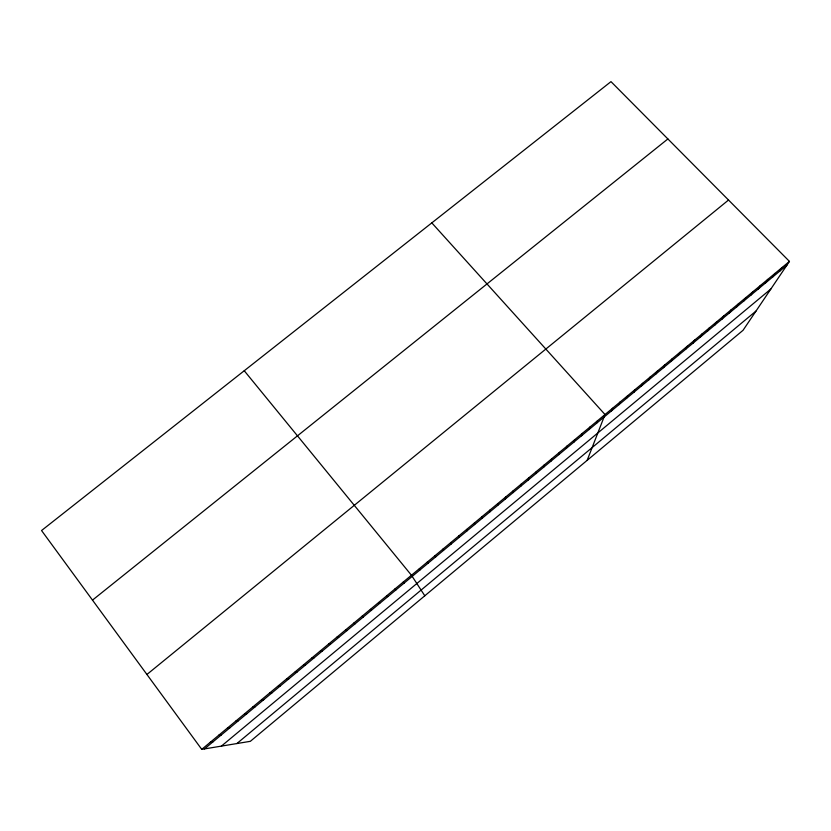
<?xml version="1.0" encoding="UTF-8"?>
<svg xmlns="http://www.w3.org/2000/svg" width="831" height="831" viewBox="0 0 831 831"><rect width="100%" height="100%" fill="white"/><g stroke="black" fill="none" stroke-linecap="round" stroke-linejoin="round"><path stroke-width="1.25" d="M497.748 505.331L497.79 503.565M505.435 498.953L505.549 497.125M513.111 492.575L513.288 490.695M520.767 486.218L521.016 484.286M528.402 479.871L528.724 477.877M536.037 473.535L536.421 471.489M543.651 467.219L544.097 465.111M551.244 460.904L551.763 458.743M558.827 454.609L559.419 452.396M566.399 448.325L567.054 446.05M573.951 442.05L574.678 439.724M581.492 435.787L582.282 433.408M589.023 429.534L589.875 427.103M596.533 423.291L597.447 420.808M587.153 460.343L605.02 414.534L431.808 222.874M611.512 410.857L612.561 408.27M618.981 404.655L620.092 402.007M626.429 398.465L627.613 395.764M633.866 392.284L635.123 389.542M641.293 386.114L642.612 383.32M648.71 379.964L650.091 377.108M656.106 373.815L657.55 370.917M663.491 367.686L664.997 364.736M670.856 361.568L672.424 358.556M678.21 355.46L679.851 352.396M685.554 349.363L687.247 346.257M692.877 343.276L694.643 340.118M700.201 337.199L702.018 333.989M707.493 331.133L709.383 327.881M714.785 325.087L716.727 321.774M722.056 319.052L724.061 315.687M729.317 313.017L731.384 309.61M736.557 307.003L738.686 303.544M743.787 300.999L745.978 297.488M751.006 295.005L753.26 291.442M758.215 289.022L760.531 285.417M765.403 283.049L767.782 279.393M772.581 277.087L775.011 273.389M779.738 271.135L782.241 267.385M789.45 261.401L743.059 330.281L250.339 741.325L201.746 749.365L41.55 530.531L610.982 81.635L789.45 261.401L201.746 749.365M236.897 743.548L756.002 311.064M204.457 748.918L786.895 265.203M221.399 746.113L770.815 289.063M146.921 674.481L728.527 200.032M92.49 600.127L667.885 138.954M210.336 742.228L212.965 741.844M218.927 735.103L221.472 734.791M227.486 727.998L229.948 727.748M236.035 720.903L238.414 720.716M244.553 713.819L246.859 713.704M253.071 706.755L255.283 706.703M261.557 699.702L263.697 699.712M270.033 692.67L272.09 692.742M278.489 685.648L280.473 685.783M286.934 678.636L288.824 678.844M295.348 671.645L297.176 671.915M303.751 664.665L305.496 664.997M312.144 657.705L313.806 658.1M320.517 650.756L322.096 651.213M328.868 643.817L330.374 644.347M337.199 636.899L338.632 637.481M345.519 629.991L346.87 630.646M353.819 623.094L355.097 623.811M362.108 616.218L363.303 616.997M370.366 609.362L371.488 610.193M378.624 602.506L379.663 603.399M386.851 595.671L387.817 596.627M395.068 588.847L395.961 589.865M244.241 370.74L411.449 575.249L424.797 595.785M403.274 582.043L404.084 583.123M419.375 568.664L420.05 569.869M427.29 562.099L427.882 563.356M435.184 555.544L435.714 556.853M443.068 549L443.515 550.371M450.932 542.466L451.306 543.9M458.774 535.953L459.086 537.439M466.607 529.451L466.845 530.999M474.428 522.959L474.594 524.558M482.229 516.477L482.333 518.139M490.02 510.016L490.041 511.73"/></g></svg>
